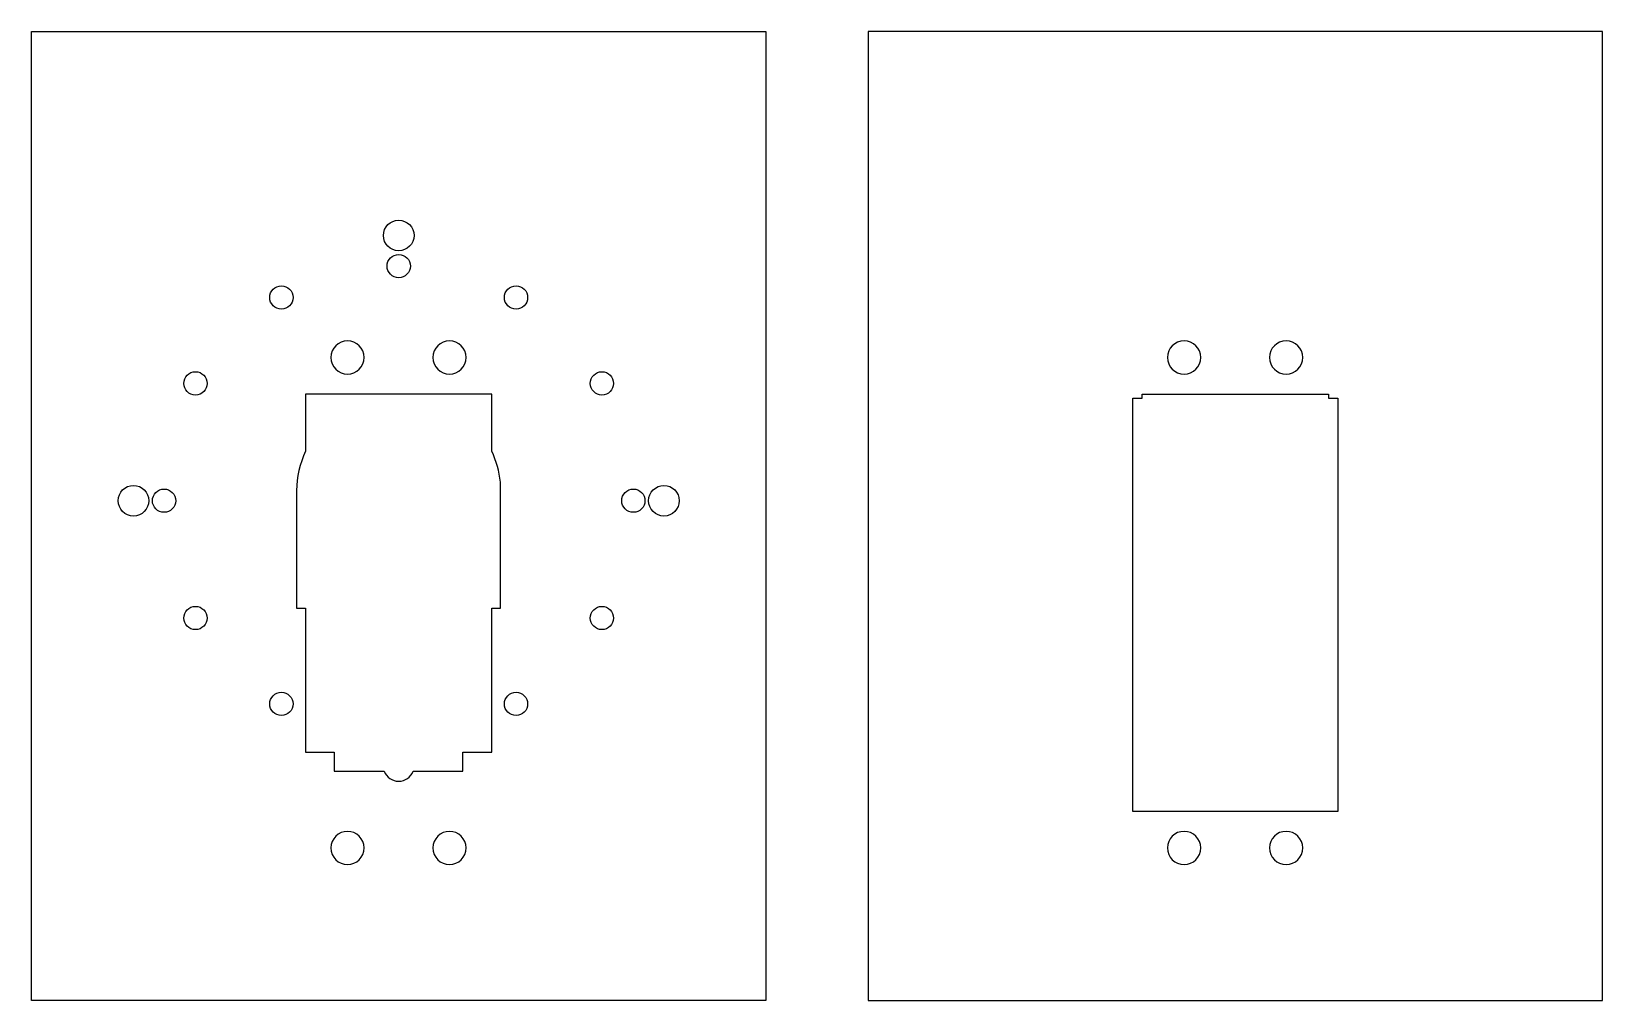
# Model space of a CAD drawing. Extents: x 262 to 416, y 90 to 185.
import ezdxf

# ---------------------------------------------------------------- set-up
doc = ezdxf.new("R2010")
doc.units = 0
doc.layers.add('PLATE', color=7, linetype='CONTINUOUS')

msp = doc.modelspace()

# ---------------------------------------------------------------- linework, layer by layer
at = {"layer": 'PLATE'}
for p, q in [((262, 90.04, 71), (262, 185.04, 71)), ((262, 185.04, 71), (334, 185.04, 71)), ((334, 185.04, 71), (334, 90.04, 71)), ((416, 185.04, 92), (344, 185.04, 92)), ((344, 185.04, 92), (344, 90.04, 92)), ((416, 90.04, 92), (416, 185.04, 92)), ((307.14, 149.48, 71), (288.86, 149.48, 71)), ((288.86, 149.48, 71), (288.86, 143.89, 71)), ((307.14, 143.88, 71), (307.14, 149.48, 71)), ((370.86, 149.48, 92), (389.14, 149.48, 92)), ((370.86, 149.09, 92), (370.86, 149.48, 92)), ((389.14, 149.48, 92), (389.14, 149.09, 92)), ((369.96, 108.57, 92), (369.96, 149.09, 92)), ((369.96, 149.09, 92), (370.86, 149.09, 92)), ((389.14, 149.09, 92), (390.04, 149.09, 92)), ((390.04, 149.09, 92), (390.04, 108.57, 92)), ((307.98, 128.5, 71), (307.98, 140.86, 71)), ((287.98, 140.04, 71), (287.98, 128.5, 71)), ((287.98, 128.5, 71), (288.86, 128.5, 71)), ((288.86, 128.5, 71), (288.86, 114.39, 71)), ((307.14, 114.39, 71), (307.14, 128.5, 71)), ((307.14, 128.5, 71), (307.98, 128.5, 71)), ((288.86, 114.39, 71), (291.68, 114.39, 71)), ((291.68, 114.39, 71), (291.68, 112.53, 71)), ((304.28, 112.53, 71), (304.28, 114.39, 71)), ((304.28, 114.39, 71), (307.14, 114.39, 71)), ((291.68, 112.53, 71), (296.59, 112.53, 71)), ((299.41, 112.53, 71), (304.28, 112.53, 71)), ((390.04, 108.57, 92), (369.96, 108.57, 92)), ((334, 90.04, 71), (262, 90.04, 71)), ((344, 90.04, 92), (416, 90.04, 92))]:
    msp.add_line(p, q, dxfattribs=at)
for centre, radius in [((298, 165.04, 71), 1.5), ((298, 162.04, 71), 1.14), ((286.5, 158.96, 71), 1.14), ((309.5, 158.96, 71), 1.14), ((278.08, 150.54, 71), 1.14), ((317.92, 150.54, 71), 1.14), ((272, 139.04, 71), 1.5), ((275, 139.04, 71), 1.14), ((321, 139.04, 71), 1.14), ((324, 139.04, 71), 1.5), ((278.08, 127.54, 71), 1.14), ((317.92, 127.54, 71), 1.14), ((286.5, 119.12, 71), 1.14), ((309.5, 119.12, 71), 1.14)]:
    msp.add_circle(centre, radius, dxfattribs=at)
at = {"layer": 'PLATE', "extrusion": (0, 0, -1)}
for centre in [(-292.98, 153.08, -71), (-302.98, 153.08, -71), (-374.98, 153.08, -92), (-384.98, 153.08, -92), (-292.98, 105, -71), (-302.98, 105, -71), (-374.98, 105, -92), (-384.98, 105, -92)]:
    msp.add_circle(centre, 1.63, dxfattribs=at)
at = {"layer": 'PLATE'}
for centre, radius, start, end in [((297.34, 139.91, 71), 9.36, 154.898, 179.2323), ((298.61, 139.87, 71), 9.42, 6.0217, 25.2178), ((298, 113.04, 71), 1.5, 199.9988, 340.0012)]:
    msp.add_arc(centre, radius, start, end, dxfattribs=at)

doc.saveas('drawing.dxf')
